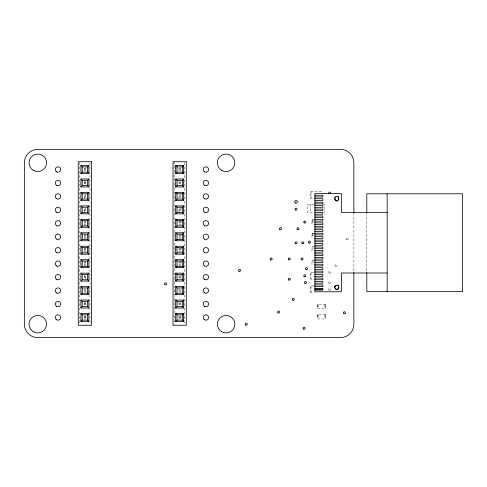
<?xml version="1.0" encoding="UTF-8"?>
<svg xmlns="http://www.w3.org/2000/svg" width="487" height="487" viewBox="0 0 487 487"><rect width="100%" height="100%" fill="white"/><g stroke="black" fill="none" stroke-linecap="round" stroke-linejoin="round"><path stroke-width="0.37" stroke-dasharray="2.44 1.83" d="M84.208 168.867L85.535 168.867M178.991 168.867L180.312 168.867M84.208 170.188L85.535 170.188M178.991 170.188L180.312 170.188M84.208 182.315L85.535 182.315M178.991 182.315L180.312 182.315M84.208 183.642L85.535 183.642M178.991 183.642L180.312 183.642M321.706 191.72L310.694 191.72L310.694 198.446L313.987 198.446M84.208 195.768L85.535 195.768M178.991 195.768L180.312 195.768M84.208 197.089L85.535 197.089M178.991 197.089L180.312 197.089M314.018 204.297L307.729 204.297L307.729 212.77L314.018 212.77M322.686 204.297L324.671 204.297L324.671 212.77M84.208 209.215L85.535 209.215M178.991 209.215L180.312 209.215M84.208 210.536L85.535 210.536M178.991 210.536L180.312 210.536M314.438 219.862L311.966 219.862L311.966 224.099L314.438 224.099M84.208 222.662L85.535 222.662M178.991 222.662L180.312 222.662M84.208 223.99L85.535 223.99M178.991 223.99L180.312 223.99M314.438 233.31L311.966 233.31L311.966 237.546L314.438 237.546M84.208 236.116L85.535 236.116M178.991 236.116L180.312 236.116M84.208 237.437L85.535 237.437M178.991 237.437L180.312 237.437M314.438 246.763L311.966 246.763L311.966 251L314.438 251M84.208 249.563L85.535 249.563M178.991 249.563L180.312 249.563M84.208 250.884L85.535 250.884M178.991 250.884L180.312 250.884M314.438 260.21L311.966 260.21L311.966 264.447L314.438 264.447M84.208 263.01L85.535 263.01M178.991 263.01L180.312 263.01M84.208 264.338L85.535 264.338M178.991 264.338L180.312 264.338M313.987 272.416L310.694 272.416L310.694 279.142L313.987 279.142M84.208 276.464L85.535 276.464M178.991 276.464L180.312 276.464M84.208 277.785L85.535 277.785M178.991 277.785L180.312 277.785M313.987 285.863L310.694 285.863L310.694 292.59L313.987 292.59M84.208 289.911L85.535 289.911M178.991 289.911L180.312 289.911M84.208 291.232L85.535 291.232M178.991 291.232L180.312 291.232M84.208 303.358L85.535 303.358M178.991 303.358L180.312 303.358M84.208 304.685L85.535 304.685M178.991 304.685L180.312 304.685M84.208 316.812L85.535 316.812M178.991 316.812L180.312 316.812M84.872 317.469L86.333 317.469M179.654 317.469L181.109 317.469M84.208 318.133L85.535 318.133M178.991 318.133L180.312 318.133M366.808 212.746L366.808 272.233M353.86 212.813L353.86 271.916M325.553 304.594L325.553 308.831M325.553 314.681L325.553 318.918M324.756 304.594L324.756 308.831M324.756 314.681L324.756 318.918M318.401 304.594L318.401 308.831M318.401 314.681L318.401 318.918M317.609 304.594L317.609 308.831M317.609 314.681L317.609 318.918M313.025 219.862L313.025 224.099M313.025 233.31L313.025 237.546M313.025 246.763L313.025 251M313.025 260.21L313.025 264.447M312.228 219.862L312.228 224.099M312.228 233.31L312.228 237.546M311.041 191.72L311.041 198.446M311.041 272.416L311.041 279.142M311.041 285.863L311.041 292.59M310.377 204.297L310.377 212.77M184.756 162.506L184.756 324.549M180.312 167.808L180.312 171.247M180.312 181.255L180.312 184.701M180.312 194.709L180.312 198.148L178.991 198.148L178.991 194.709M180.312 208.156L180.312 211.595L178.991 211.595L178.991 208.156M180.312 278.844L180.312 275.405L178.991 275.405L178.991 278.844M180.312 292.291L180.312 288.852L178.991 288.852L178.991 292.291M180.312 302.299L180.312 305.745M180.312 315.753L180.312 319.192M178.991 167.808L178.991 171.247M178.991 181.255L178.991 184.701M178.991 302.299L178.991 305.745M178.991 315.753L178.991 319.192M174.358 161.745L174.358 324.494M89.973 162.506L89.973 324.549M85.535 167.808L85.535 171.247M85.535 181.255L85.535 184.701M85.535 194.709L85.535 198.148L84.208 198.148L84.208 194.709M85.535 208.156L85.535 211.595L84.208 211.595L84.208 208.156M85.535 278.844L85.535 275.405L84.208 275.405L84.208 278.844M85.535 292.291L85.535 288.852L84.208 288.852L84.208 292.291M85.535 302.299L85.535 305.745M85.535 315.753L85.535 319.192M84.208 167.808L84.208 171.247M84.208 181.255L84.208 184.701M84.208 302.299L84.208 305.745M84.208 315.753L84.208 319.192M79.576 162.506L79.576 324.494M180.36 274.796A2.691 2.691 0 0 1 181.347 275.776M180.36 261.342A2.691 2.691 0 0 1 181.347 262.329M180.36 247.895A2.691 2.691 0 0 1 181.347 248.881M180.36 234.448A2.691 2.691 0 0 1 181.347 235.428M180.36 220.995A2.691 2.691 0 0 1 181.347 221.981M180.36 207.547A2.691 2.691 0 0 1 181.347 208.533M85.535 221.603L84.208 221.603L84.208 225.049L85.535 225.049L85.535 221.603M180.312 221.603L178.991 221.603L178.991 225.049L180.312 225.049L180.312 221.603M85.535 235.057L84.208 235.057L84.208 238.496L85.535 238.496L85.535 235.057M180.312 235.057L178.991 235.057L178.991 238.496L180.312 238.496L180.312 235.057M85.535 248.504L84.208 248.504L84.208 251.943L85.535 251.943L85.535 248.504M180.312 248.504L178.991 248.504L178.991 251.943L180.312 251.943L180.312 248.504M85.535 261.951L84.208 261.951L84.208 265.397L85.535 265.397L85.535 261.951M180.312 261.951L178.991 261.951L178.991 265.397L180.312 265.397L180.312 261.951M325.815 304.594L317.341 304.594L317.341 308.831L325.815 308.831L325.815 304.594M325.815 314.681L317.341 314.681L317.341 318.918L325.815 318.918L325.815 314.681M329.145 283.379A1.011 1.011 0 0 0 330.661 282.503A1.011 1.011 0 0 0 329.145 281.626A1.011 1.011 0 0 0 329.145 283.379M329.145 290.106A1.011 1.011 0 0 0 330.661 289.229A1.011 1.011 0 0 0 329.145 288.353A1.011 1.011 0 0 0 329.145 290.106M346.628 239.671A1.011 1.011 0 0 0 348.144 238.794A1.011 1.011 0 0 0 346.628 237.918A1.011 1.011 0 0 0 346.628 239.671M329.145 272.951A1.011 1.011 0 0 0 330.661 272.075A1.011 1.011 0 0 0 329.145 271.204A1.011 1.011 0 0 0 329.145 272.951M335.531 266.231A1.011 1.011 0 0 0 337.047 265.36A1.011 1.011 0 0 0 335.531 264.484A1.011 1.011 0 0 0 335.531 266.231"/><path stroke-width="0.73" d="M80.903 173.5L82.224 172.179L87.52 172.179L88.841 173.5L88.841 165.556L80.903 165.556L80.903 173.5L88.841 173.5M80.903 165.556L82.224 166.883L87.52 166.883L88.841 165.556M80.903 186.947L82.224 185.626L82.224 180.33L80.903 179.009L80.903 186.947L88.841 186.947L88.841 179.009L80.903 179.009M88.841 186.947L87.52 185.626L87.52 180.33L88.841 179.009M80.903 200.4L82.224 199.073L87.52 199.073L88.841 200.4L88.841 192.456L80.903 192.456L80.903 200.4L88.841 200.4M80.903 192.456L82.224 193.777L87.52 193.777L88.841 192.456M80.903 213.848L82.224 212.527L87.52 212.527L88.841 213.848L88.841 205.904L80.903 205.904L80.903 213.848L88.841 213.848M80.903 205.904L82.224 207.231L87.52 207.231L88.841 205.904M80.903 227.295L82.224 225.974L82.224 220.678L80.903 219.357L80.903 227.295L88.841 227.295L88.841 219.357L80.903 219.357M82.224 220.678L87.52 220.678L88.841 219.357M80.903 240.748L82.224 239.421L87.52 239.421L88.841 240.748L88.841 232.804L80.903 232.804L80.903 240.748L88.841 240.748M80.903 232.804L82.224 234.125L87.52 234.125L88.841 232.804M80.903 254.196L82.224 252.875L82.224 247.579L80.903 246.252L88.841 246.252L88.841 254.196L80.903 254.196L80.903 246.252M82.224 247.579L87.52 247.579L88.841 246.252M80.903 267.643L82.224 266.322L82.224 261.026L80.903 259.705L88.841 259.705L88.841 267.643L80.903 267.643L80.903 259.705M82.224 261.026L87.52 261.026L88.841 259.705M175.679 173.5L177.006 172.179L182.302 172.179L183.623 173.5L175.679 173.5L175.679 165.556L183.623 165.556L183.623 173.5M175.679 165.556L177.006 166.883L182.302 166.883L183.623 165.556M80.903 281.096L82.224 279.769L82.224 274.473L80.903 273.152L80.903 281.096L88.841 281.096L88.841 273.152L80.903 273.152M82.224 274.473L87.52 274.473L88.841 273.152M175.679 186.947L177.006 185.626L177.006 180.33L175.679 179.009L175.679 186.947L183.623 186.947L183.623 179.009L175.679 179.009M177.006 180.33L182.302 180.33L183.623 179.009M80.903 294.544L82.224 293.223L82.224 287.927L80.903 286.6L80.903 294.544L88.841 294.544L88.841 286.6L80.903 286.6M82.224 287.927L87.52 287.927L88.841 286.6M175.679 200.4L177.006 199.073L182.302 199.073L183.623 200.4L183.623 192.456L175.679 192.456L175.679 200.4L183.623 200.4M175.679 192.456L177.006 193.777L182.302 193.777L183.623 192.456M80.903 307.991L82.224 306.67L87.52 306.67L88.841 307.991L88.841 300.053L80.903 300.053L80.903 307.991L88.841 307.991M80.903 300.053L82.224 301.374L87.52 301.374L88.841 300.053M175.679 213.848L177.006 212.527L182.302 212.527L183.623 213.848L183.623 205.904L175.679 205.904L175.679 213.848L183.623 213.848M175.679 205.904L177.006 207.231L182.302 207.231L183.623 205.904M80.903 321.444L82.224 320.117L87.52 320.117L88.841 321.444L88.841 313.5L80.903 313.5L80.903 321.444L88.841 321.444M80.903 313.5L82.224 314.821L87.52 314.821L88.841 313.5M175.679 227.295L177.006 225.974L177.006 220.678L175.679 219.357L175.679 227.295L183.623 227.295L183.623 219.357L175.679 219.357M177.006 220.678L182.302 220.678L183.623 219.357M175.679 240.748L177.006 239.421L182.302 239.421L183.623 240.748L183.623 232.804L175.679 232.804L175.679 240.748L183.623 240.748M175.679 232.804L177.006 234.125L182.302 234.125L183.623 232.804M175.679 254.196L177.006 252.875L182.302 252.875L183.623 254.196L183.623 246.252L175.679 246.252L175.679 254.196L183.623 254.196M175.679 246.252L177.006 247.579L182.302 247.579L183.623 246.252M175.679 267.643L177.006 266.322L182.302 266.322L183.623 267.643L183.623 259.705L175.679 259.705L175.679 267.643L183.623 267.643M175.679 259.705L177.006 261.026L182.302 261.026L183.623 259.705M175.679 281.096L177.006 279.769L182.302 279.769L183.623 281.096L175.679 281.096L175.679 273.152L183.623 273.152L183.623 281.096M175.679 273.152L177.006 274.473L182.302 274.473L183.623 273.152M175.679 294.544L177.006 293.223L177.006 287.927L175.679 286.6L175.679 294.544L183.623 294.544L183.623 286.6L175.679 286.6M177.006 287.927L182.302 287.927L183.623 286.6M175.679 307.991L177.006 306.67L182.302 306.67L183.623 307.991L183.623 300.053L175.679 300.053L175.679 307.991L183.623 307.991M175.679 300.053L177.006 301.374L182.302 301.374L183.623 300.053M175.679 321.444L177.006 320.117L182.302 320.117L183.623 321.444L183.623 313.5L175.679 313.5L175.679 321.444L183.623 321.444M175.679 313.5L177.006 314.821L182.302 314.821L183.623 313.5M82.224 180.33L87.52 180.33M82.224 185.626L87.52 185.626M177.006 185.626L182.302 185.626L183.623 186.947M314.919 195.281L322.863 195.281L322.863 196.973L314.919 196.973M314.919 198.726L322.863 198.726L322.863 200.425L314.919 200.425M314.919 202.178L322.863 202.178L322.863 203.87L314.919 203.87M314.919 205.624L322.863 205.624L322.863 207.316L314.919 207.316M314.919 209.075L322.863 209.075L322.863 210.768L314.919 210.768M387.141 212.362L341.393 212.362L341.393 193.564L314.919 193.564L314.919 291.786L341.393 291.786L341.393 272.994L387.141 272.994M314.919 212.521L322.863 212.521L322.863 214.213L314.919 214.213M314.919 215.966L322.863 215.966L322.863 217.665L314.919 217.665M314.919 219.418L322.863 219.418L322.863 221.11L314.919 221.11M314.919 222.863L322.863 222.863L322.863 224.562L314.919 224.562M82.224 225.974L87.52 225.974L88.841 227.295M177.006 225.974L182.302 225.974L183.623 227.295M314.919 226.315L322.863 226.315L322.863 228.007L314.919 228.007M314.919 229.761L322.863 229.761L322.863 231.459L314.919 231.459M314.919 233.212L322.863 233.212L322.863 234.904L314.919 234.904M314.919 236.658L322.863 236.658L322.863 238.35L314.919 238.35M314.919 240.103L322.863 240.103L322.863 241.802L314.919 241.802M314.919 243.555L322.863 243.555L322.863 245.247L314.919 245.247M314.919 247L322.863 247L322.863 248.699L314.919 248.699M314.919 250.452L322.863 250.452L322.863 252.144L314.919 252.144M82.224 252.875L87.52 252.875L88.841 254.196M314.919 253.897L322.863 253.897L322.863 255.596L314.919 255.596M314.919 257.349L322.863 257.349L322.863 259.041L314.919 259.041M314.919 260.795L322.863 260.795L322.863 262.487L314.919 262.487M314.919 264.246L322.863 264.246L322.863 265.939L314.919 265.939M82.224 266.322L87.52 266.322L88.841 267.643M314.919 267.692L322.863 267.692L322.863 269.384L314.919 269.384M314.919 271.137L322.863 271.137L322.863 272.836L314.919 272.836M314.919 274.589L322.863 274.589L322.863 276.281L314.919 276.281M314.919 278.034L322.863 278.034L322.863 279.733L314.919 279.733M82.224 279.769L87.52 279.769L88.841 281.096M314.919 281.486L322.863 281.486L322.863 283.178L314.919 283.178M314.919 284.932L322.863 284.932L322.863 286.624L314.919 286.624M314.919 288.383L322.863 288.383L322.863 290.075L314.919 290.075M314.919 289.229L322.863 289.229M82.224 293.223L87.52 293.223L88.841 294.544M177.006 293.223L182.302 293.223L183.623 294.544M387.141 193.802L387.141 291.549M366.808 212.746L366.808 193.802L462.65 193.802L462.65 291.549L366.808 291.549L366.808 272.61M353.86 212.813L353.86 162.804A13.447 13.447 0 0 0 340.407 149.357L37.797 149.357A13.447 13.447 0 0 0 24.35 162.804L24.35 324.196A13.447 13.447 0 0 0 37.797 337.643L340.407 337.643A13.447 13.447 0 0 0 353.86 324.196L353.86 272.671M182.302 166.883L182.302 172.179M182.302 180.33L182.302 185.626M182.302 193.777L182.302 199.073M182.302 207.231L182.302 212.527M182.302 220.678L182.302 225.974M182.302 234.125L182.302 239.421M182.302 247.579L182.302 252.875M182.302 261.026L182.302 266.322M182.302 274.473L182.302 279.769M182.302 287.927L182.302 293.223M182.302 301.374L182.302 306.67M182.302 314.821L182.302 320.117M177.006 166.883L177.006 172.179M177.006 193.777L177.006 199.073M177.006 207.231L177.006 212.527M177.006 234.125L177.006 239.421M177.006 247.579L177.006 252.875M177.006 261.026L177.006 266.322M177.006 274.473L177.006 279.769M177.006 301.374L177.006 306.67M177.006 314.821L177.006 320.117M87.52 166.883L87.52 172.179M87.52 193.777L87.52 199.073M87.52 207.231L87.52 212.527M87.52 220.678L87.52 225.974M87.52 234.125L87.52 239.421M87.52 247.579L87.52 252.875M87.52 261.026L87.52 266.322M87.52 274.473L87.52 279.769M87.52 287.927L87.52 293.223M87.52 301.374L87.52 306.67M87.52 314.821L87.52 320.117M82.224 166.883L82.224 172.179M82.224 193.777L82.224 199.073M82.224 207.231L82.224 212.527M82.224 234.125L82.224 239.421M82.224 301.374L82.224 306.67M82.224 314.821L82.224 320.117M339.013 198.416A2.118 2.118 0 0 1 335.835 200.254A2.118 2.118 0 0 1 335.835 196.584M337.954 196.584A2.118 2.118 0 0 1 338.727 197.357M339.013 287.111A2.118 2.118 0 0 1 335.835 288.943A2.118 2.118 0 0 1 335.835 285.279M337.954 285.279A2.118 2.118 0 0 1 338.727 286.052M328.774 193.57A1.011 1.011 0 0 1 329.65 192.055A1.011 1.011 0 0 1 330.527 193.57M334.545 198.337C338.222 207.273 341.058 191.19 334.545 198.337M334.545 287.026C338.222 295.968 341.058 279.885 334.545 287.026M91.489 161.745L78.255 161.745L78.255 325.255L91.489 325.255L91.489 161.745M186.271 161.745L173.031 161.745L173.031 325.255L186.271 325.255L186.271 161.745M33.426 170.377A8.742 8.742 0 0 0 46.539 162.804A8.742 8.742 0 0 0 33.426 155.231A8.742 8.742 0 0 0 33.426 170.377M221.719 170.377A8.742 8.742 0 0 0 234.831 162.804A8.742 8.742 0 0 0 221.719 155.231A8.742 8.742 0 0 0 221.719 170.377M33.426 331.769A8.742 8.742 0 0 0 46.539 324.196A8.742 8.742 0 0 0 33.426 316.623A8.742 8.742 0 0 0 33.426 331.769M221.719 331.769A8.742 8.742 0 0 0 234.831 324.196A8.742 8.742 0 0 0 221.719 316.623A8.742 8.742 0 0 0 221.719 331.769M288.797 280.019A1.011 1.011 0 0 0 290.313 279.142A1.011 1.011 0 0 0 288.797 278.266A1.011 1.011 0 0 0 288.797 280.019M301.575 259.845A1.011 1.011 0 0 0 303.091 258.968A1.011 1.011 0 0 0 301.575 258.092A1.011 1.011 0 0 0 301.575 259.845M304.265 276.653A1.011 1.011 0 0 0 305.781 275.776A1.011 1.011 0 0 0 304.265 274.905A1.011 1.011 0 0 0 304.265 276.653M304.935 283.379A1.011 1.011 0 0 0 306.451 282.503A1.011 1.011 0 0 0 304.935 281.626A1.011 1.011 0 0 0 304.935 283.379M343.938 313.64A1.011 1.011 0 0 0 345.453 312.764A1.011 1.011 0 0 0 343.938 311.887A1.011 1.011 0 0 0 343.938 313.64M303.59 329.109A1.011 1.011 0 0 0 305.106 328.232A1.011 1.011 0 0 0 303.59 327.355A1.011 1.011 0 0 0 303.59 329.109M278.034 312.964A1.011 1.011 0 0 0 279.556 312.094A1.011 1.011 0 0 0 278.034 311.217A1.011 1.011 0 0 0 278.034 312.964M279.684 229.213A1.011 1.011 0 0 0 281.437 229.213A1.011 1.011 0 0 0 280.561 227.697A1.011 1.011 0 0 0 279.684 229.213M297.167 229.213A1.011 1.011 0 0 0 298.921 229.213A1.011 1.011 0 0 0 298.044 227.697A1.011 1.011 0 0 0 297.167 229.213M308.971 243.031A1.011 1.011 0 0 0 310.487 242.155A1.011 1.011 0 0 0 308.971 241.278A1.011 1.011 0 0 0 308.971 243.031M288.797 259.845A1.011 1.011 0 0 0 290.313 258.968A1.011 1.011 0 0 0 288.797 258.092A1.011 1.011 0 0 0 288.797 259.845M270.638 259.845A1.011 1.011 0 0 0 272.154 258.968A1.011 1.011 0 0 0 270.638 258.092A1.011 1.011 0 0 0 270.638 259.845M305.946 269.591A1.011 1.011 0 0 0 307.461 268.714A1.011 1.011 0 0 0 305.946 267.838A1.011 1.011 0 0 0 305.946 269.591M295.524 243.701A1.011 1.011 0 0 0 297.04 242.83A1.011 1.011 0 0 0 295.524 241.954A1.011 1.011 0 0 0 295.524 243.701M302.244 243.701A1.011 1.011 0 0 0 303.76 242.83A1.011 1.011 0 0 0 302.244 241.954A1.011 1.011 0 0 0 302.244 243.701M239.032 271.277A1.011 1.011 0 0 0 240.554 270.401A1.011 1.011 0 0 0 239.032 269.524A1.011 1.011 0 0 0 239.032 271.277M245.758 325.072A1.011 1.011 0 0 0 247.274 324.196A1.011 1.011 0 0 0 245.758 323.319A1.011 1.011 0 0 0 245.758 325.072M304.265 222.857A1.011 1.011 0 0 0 305.781 221.981A1.011 1.011 0 0 0 304.265 221.104A1.011 1.011 0 0 0 304.265 222.857M292.833 300.193A1.011 1.011 0 0 0 294.349 299.316A1.011 1.011 0 0 0 292.833 298.44A1.011 1.011 0 0 0 292.833 300.193M165.063 284.725A1.011 1.011 0 0 0 166.578 283.848A1.011 1.011 0 0 0 165.063 282.971A1.011 1.011 0 0 0 165.063 284.725M295.353 202.969A1.345 1.345 0 0 0 297.374 201.807A1.345 1.345 0 0 0 295.353 200.644A1.345 1.345 0 0 0 295.353 202.969M295.524 210.08A1.011 1.011 0 0 0 297.04 209.203A1.011 1.011 0 0 0 295.524 208.326A1.011 1.011 0 0 0 295.524 210.08M204.57 171.856A2.691 2.691 0 0 0 208.606 169.531A2.691 2.691 0 0 0 204.57 167.199A2.691 2.691 0 0 0 204.57 171.856M56.626 319.801A2.691 2.691 0 0 0 60.662 317.469A2.691 2.691 0 0 0 56.626 315.144A2.691 2.691 0 0 0 56.626 319.801M56.626 306.353A2.691 2.691 0 0 0 60.662 304.022A2.691 2.691 0 0 0 56.626 301.69A2.691 2.691 0 0 0 56.626 306.353M56.626 292.9A2.691 2.691 0 0 0 60.662 290.575A2.691 2.691 0 0 0 56.626 288.243A2.691 2.691 0 0 0 56.626 292.9M56.626 279.453A2.691 2.691 0 0 0 60.662 277.121A2.691 2.691 0 0 0 56.626 274.796A2.691 2.691 0 0 0 56.626 279.453M56.626 266.005A2.691 2.691 0 0 0 60.662 263.674A2.691 2.691 0 0 0 56.626 261.342A2.691 2.691 0 0 0 56.626 266.005M56.626 252.552A2.691 2.691 0 0 0 60.662 250.227A2.691 2.691 0 0 0 56.626 247.895A2.691 2.691 0 0 0 56.626 252.552M204.57 319.801A2.691 2.691 0 0 0 208.606 317.469A2.691 2.691 0 0 0 204.57 315.144A2.691 2.691 0 0 0 204.57 319.801M204.57 306.353A2.691 2.691 0 0 0 208.606 304.022A2.691 2.691 0 0 0 204.57 301.69A2.691 2.691 0 0 0 204.57 306.353M204.57 292.9A2.691 2.691 0 0 0 208.606 290.575A2.691 2.691 0 0 0 204.57 288.243A2.691 2.691 0 0 0 204.57 292.9M204.57 279.453A2.691 2.691 0 0 0 208.606 277.121A2.691 2.691 0 0 0 204.57 274.796A2.691 2.691 0 0 0 204.57 279.453M204.57 266.005A2.691 2.691 0 0 0 208.606 263.674A2.691 2.691 0 0 0 204.57 261.342A2.691 2.691 0 0 0 204.57 266.005M204.57 252.552A2.691 2.691 0 0 0 208.606 250.227A2.691 2.691 0 0 0 204.57 247.895A2.691 2.691 0 0 0 204.57 252.552M204.57 239.105A2.691 2.691 0 0 0 208.606 236.773A2.691 2.691 0 0 0 204.57 234.448A2.691 2.691 0 0 0 204.57 239.105M204.57 225.658A2.691 2.691 0 0 0 208.606 223.326A2.691 2.691 0 0 0 204.57 220.995A2.691 2.691 0 0 0 204.57 225.658M56.626 239.105A2.691 2.691 0 0 0 60.662 236.773A2.691 2.691 0 0 0 56.626 234.448A2.691 2.691 0 0 0 56.626 239.105M56.626 185.31A2.691 2.691 0 0 0 60.662 182.978A2.691 2.691 0 0 0 56.626 180.647A2.691 2.691 0 0 0 56.626 185.31M204.57 212.204A2.691 2.691 0 0 0 208.606 209.879A2.691 2.691 0 0 0 204.57 207.547A2.691 2.691 0 0 0 204.57 212.204M204.57 185.31A2.691 2.691 0 0 0 208.606 182.978A2.691 2.691 0 0 0 204.57 180.647A2.691 2.691 0 0 0 204.57 185.31M56.626 212.204A2.691 2.691 0 0 0 60.662 209.879A2.691 2.691 0 0 0 56.626 207.547A2.691 2.691 0 0 0 56.626 212.204M56.626 198.757A2.691 2.691 0 0 0 60.662 196.425A2.691 2.691 0 0 0 56.626 194.1A2.691 2.691 0 0 0 56.626 198.757M204.57 198.757A2.691 2.691 0 0 0 208.606 196.425A2.691 2.691 0 0 0 204.57 194.1A2.691 2.691 0 0 0 204.57 198.757M56.626 171.856A2.691 2.691 0 0 0 60.662 169.531A2.691 2.691 0 0 0 56.626 167.199A2.691 2.691 0 0 0 56.626 171.856M56.626 225.658A2.691 2.691 0 0 0 60.662 223.326A2.691 2.691 0 0 0 56.626 220.995A2.691 2.691 0 0 0 56.626 225.658"/></g></svg>
